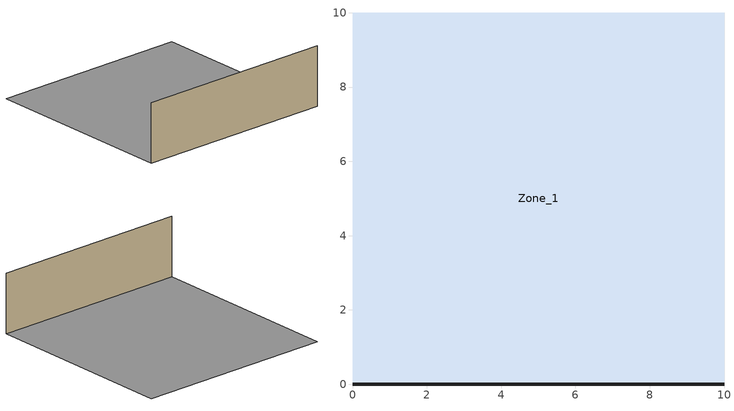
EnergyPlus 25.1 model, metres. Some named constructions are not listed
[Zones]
Zone_1
 floor ground (Floor Construction): 0,0 0,10 10,10 10,0 z0
 wall outside (Exterior Wall): 0,0 10,0 z0:3
[Building]
Simple Building: North axis=0; Terrain=Suburbs; Loads convergence tolerance value=0.04; Temperature convergence tolerance value=0.4; Solar distribution=FullExterior; Maximum number of warmup days=25; Minimum number of warmup days=6
[Zone]
Zone_1: Multiplier=1; Ceiling height=autocalculate; Volume=autocalculate
